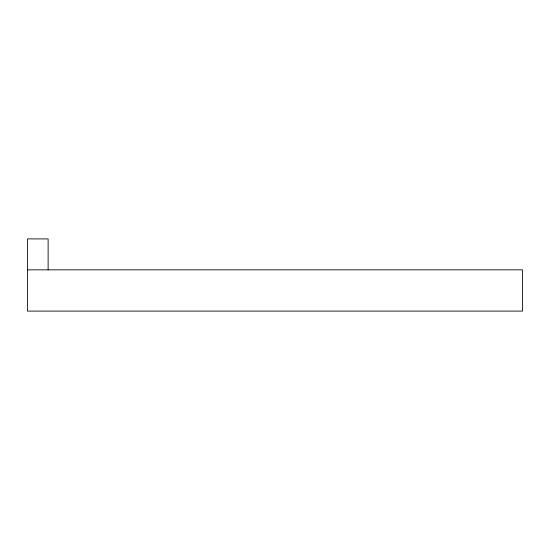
<?xml version="1.0" encoding="UTF-8"?>
<svg xmlns="http://www.w3.org/2000/svg" width="550" height="550" viewBox="0 0 550 550"><rect width="100%" height="100%" fill="white"/><g stroke="black" fill="none" stroke-linecap="round" stroke-linejoin="round"><path stroke-width="0.82" d="M27.5 269.844L522.5 269.844L522.5 311.094L27.5 311.094L27.5 238.906L48.125 238.906L48.125 269.844"/></g></svg>
